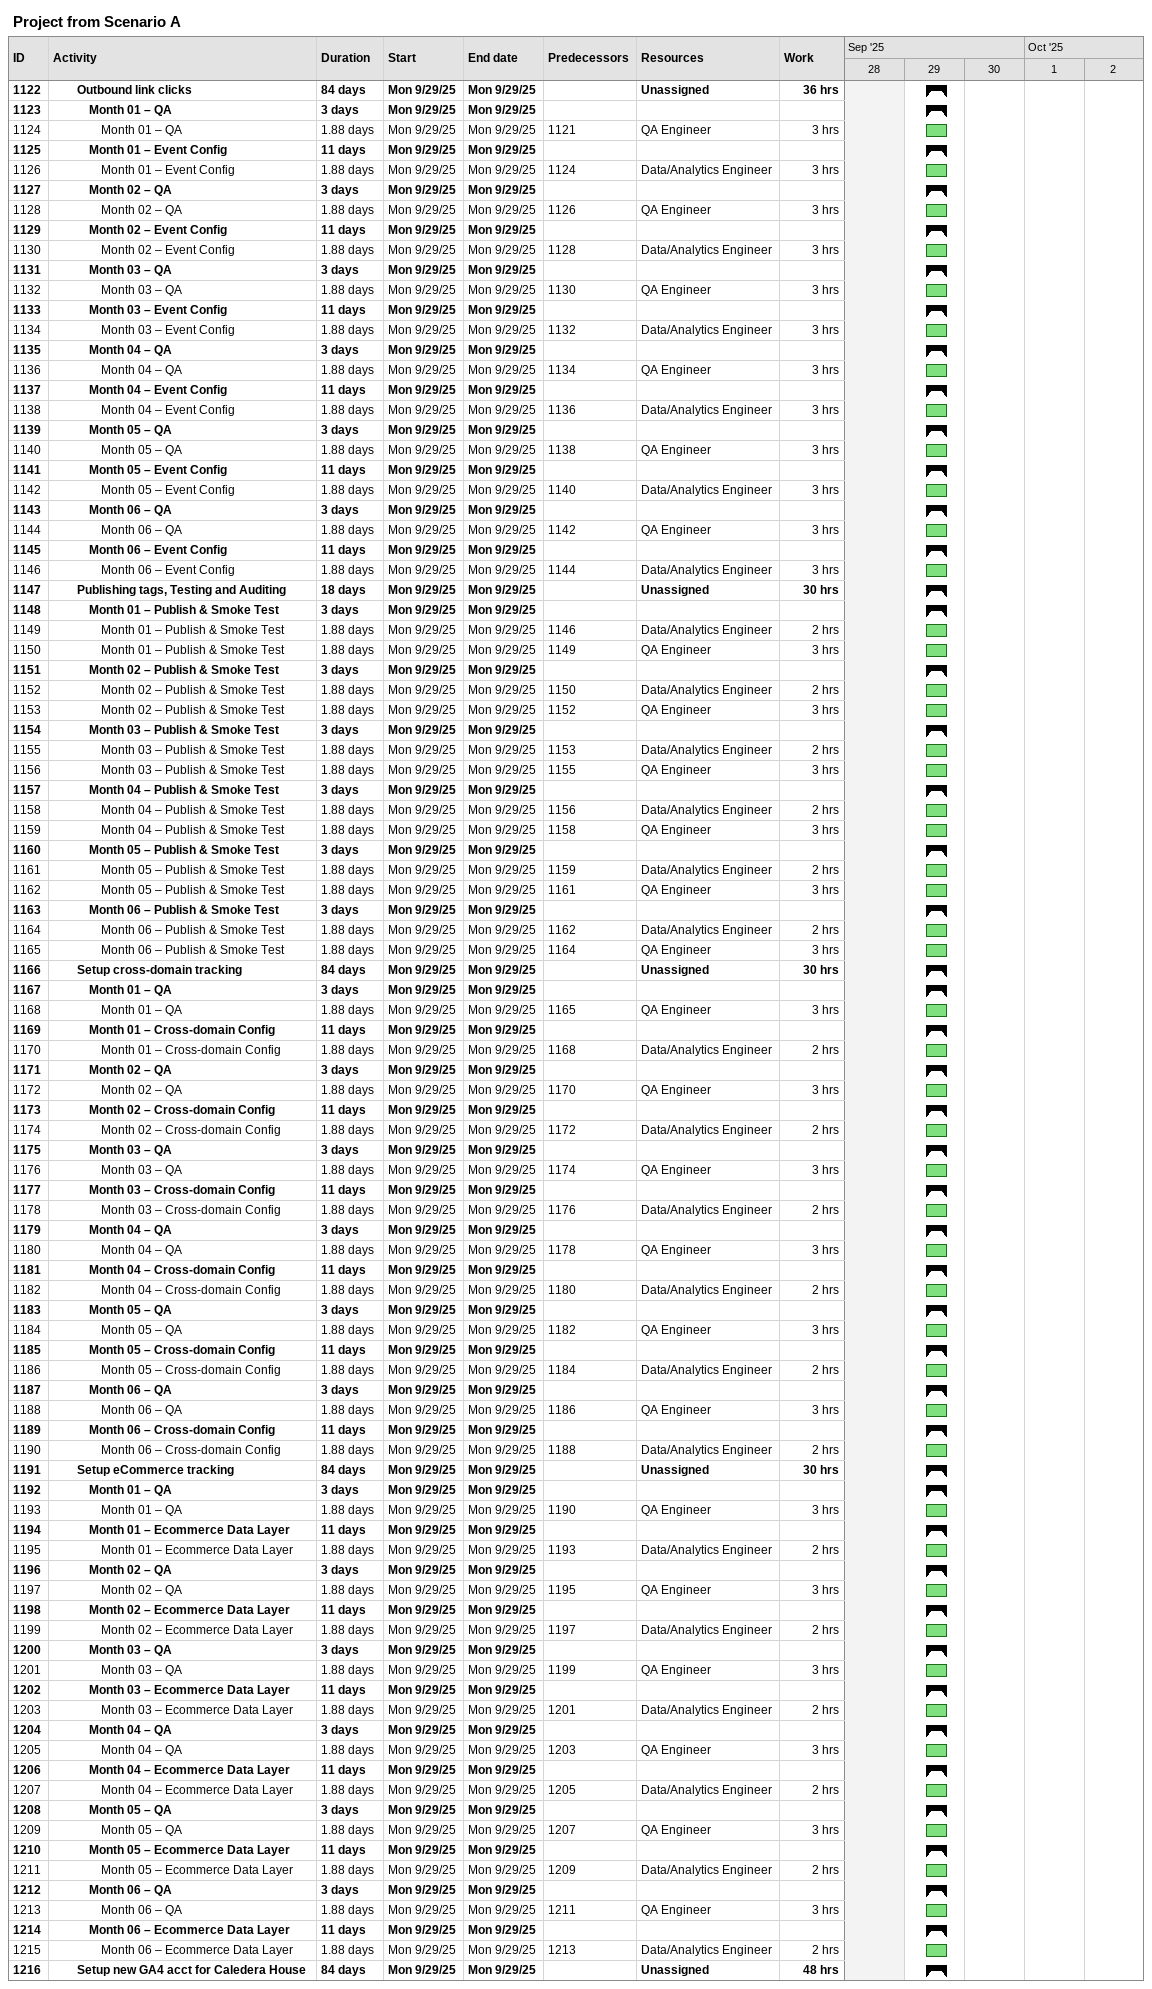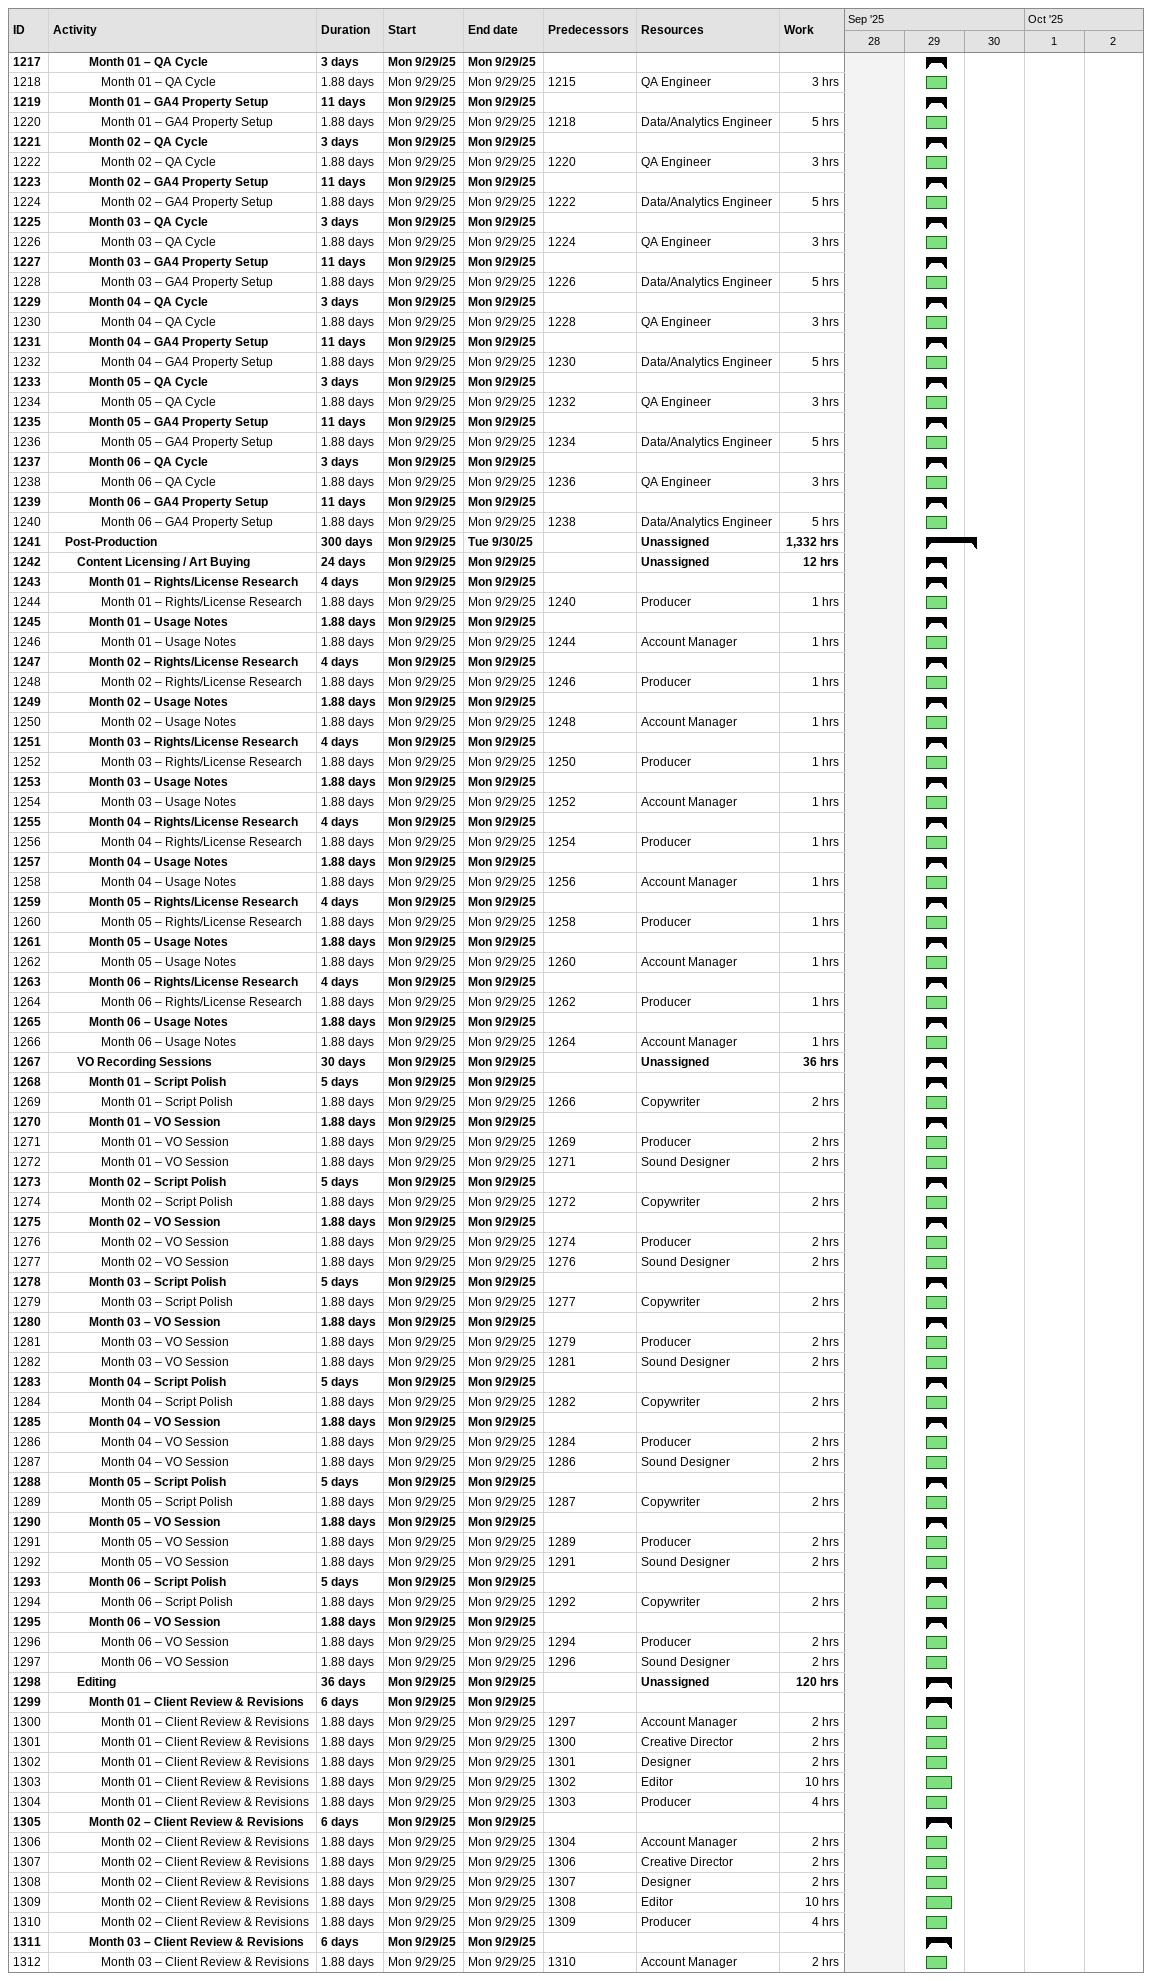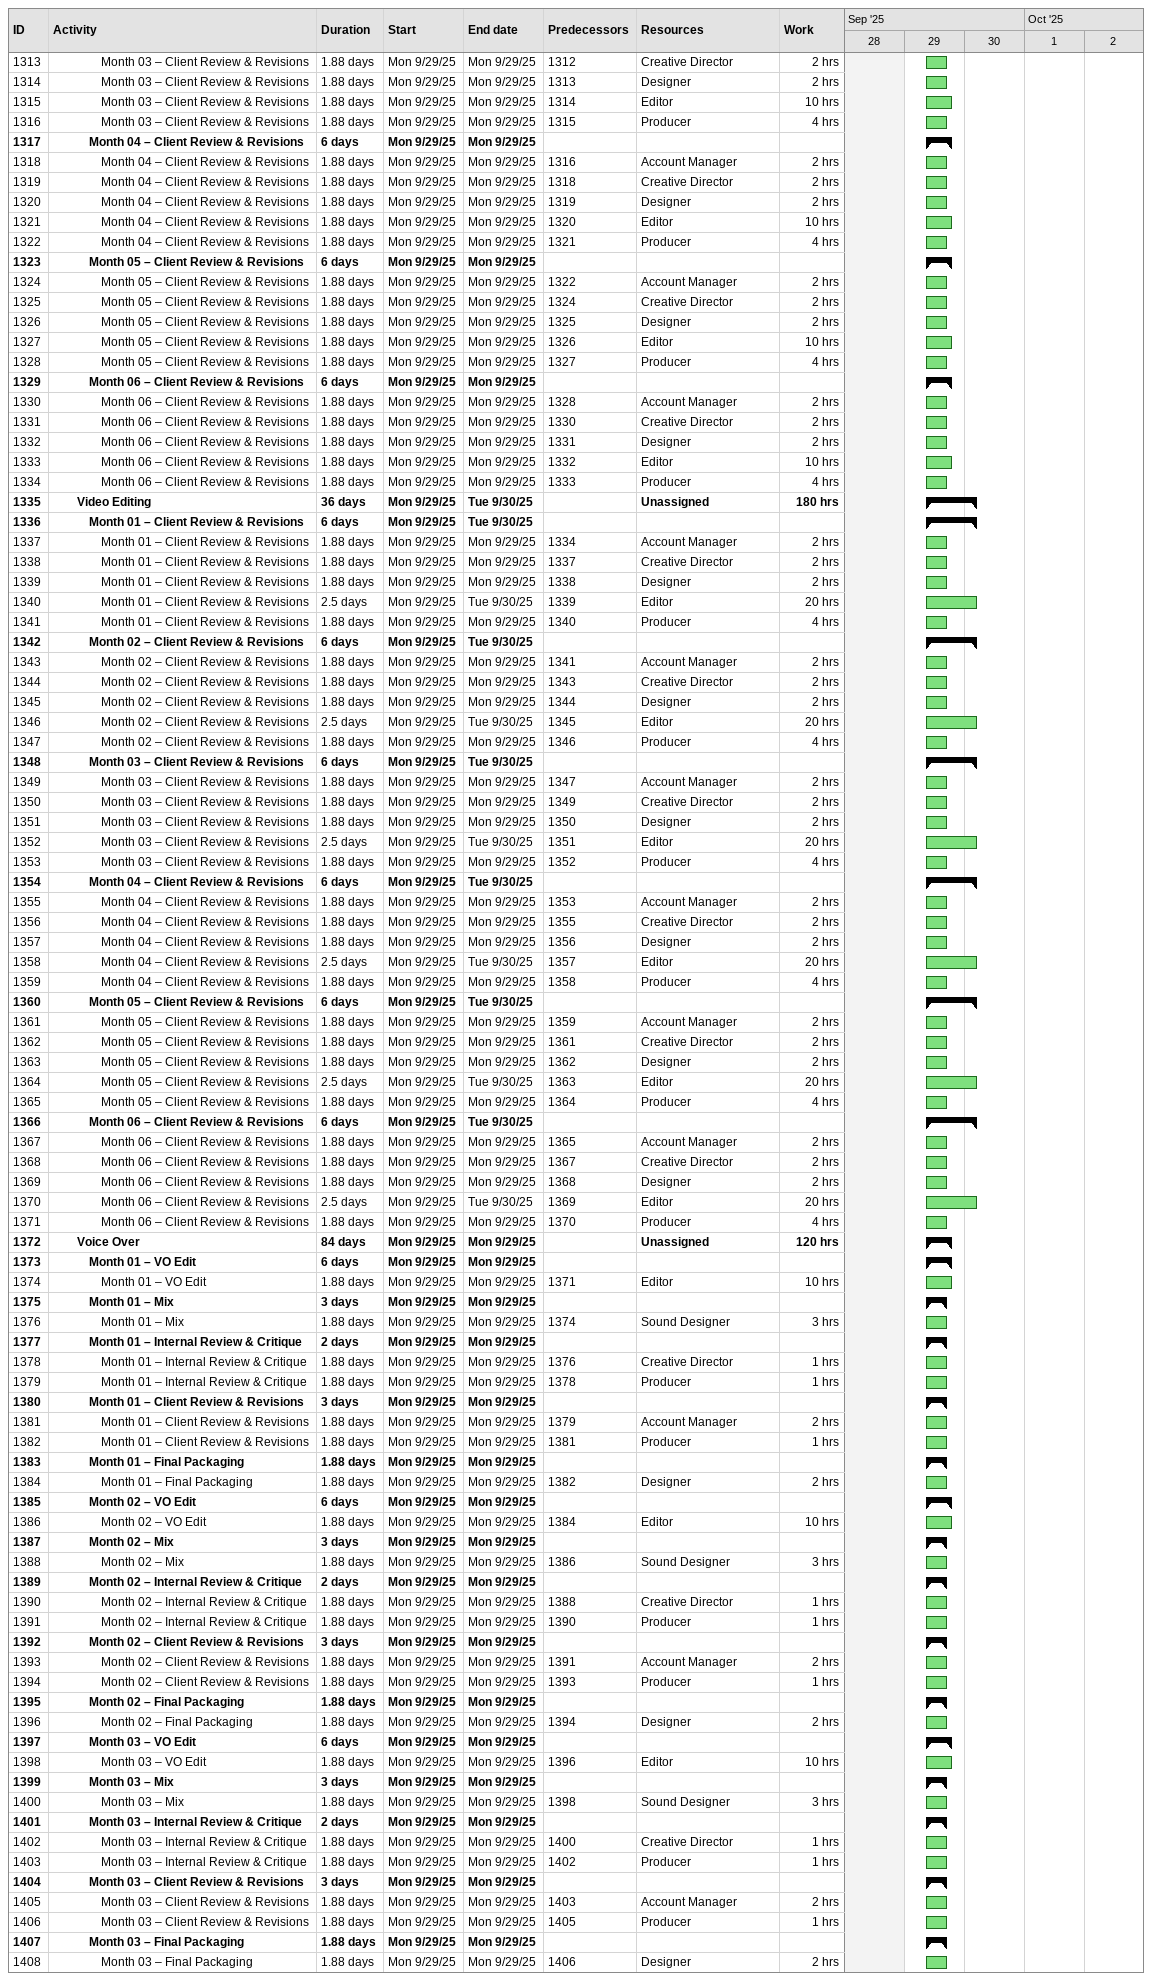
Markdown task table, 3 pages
Project from Scenario A

| ID | Level | Task | Duration | Start | Finish | Predecessors | Resources | Work (h) |
|---|---|---|---|---|---|---|---|---|
| 1122 | 3 | **Outbound link clicks** | 84d | 2025-09-29 | 2025-09-29 |  | Unassigned | 36 |
| 1123 | 4 | **Month 01 – QA** | 3d | 2025-09-29 | 2025-09-29 |  |  |  |
| 1124 | 5 | Month 01 – QA | 1.88d | 2025-09-29 | 2025-09-29 | 1121 | QA Engineer | 3 |
| 1125 | 4 | **Month 01 – Event Config** | 11d | 2025-09-29 | 2025-09-29 |  |  |  |
| 1126 | 5 | Month 01 – Event Config | 1.88d | 2025-09-29 | 2025-09-29 | 1124 | Data/Analytics Engineer | 3 |
| 1127 | 4 | **Month 02 – QA** | 3d | 2025-09-29 | 2025-09-29 |  |  |  |
| 1128 | 5 | Month 02 – QA | 1.88d | 2025-09-29 | 2025-09-29 | 1126 | QA Engineer | 3 |
| 1129 | 4 | **Month 02 – Event Config** | 11d | 2025-09-29 | 2025-09-29 |  |  |  |
| 1130 | 5 | Month 02 – Event Config | 1.88d | 2025-09-29 | 2025-09-29 | 1128 | Data/Analytics Engineer | 3 |
| 1131 | 4 | **Month 03 – QA** | 3d | 2025-09-29 | 2025-09-29 |  |  |  |
| 1132 | 5 | Month 03 – QA | 1.88d | 2025-09-29 | 2025-09-29 | 1130 | QA Engineer | 3 |
| 1133 | 4 | **Month 03 – Event Config** | 11d | 2025-09-29 | 2025-09-29 |  |  |  |
| 1134 | 5 | Month 03 – Event Config | 1.88d | 2025-09-29 | 2025-09-29 | 1132 | Data/Analytics Engineer | 3 |
| 1135 | 4 | **Month 04 – QA** | 3d | 2025-09-29 | 2025-09-29 |  |  |  |
| 1136 | 5 | Month 04 – QA | 1.88d | 2025-09-29 | 2025-09-29 | 1134 | QA Engineer | 3 |
| 1137 | 4 | **Month 04 – Event Config** | 11d | 2025-09-29 | 2025-09-29 |  |  |  |
| 1138 | 5 | Month 04 – Event Config | 1.88d | 2025-09-29 | 2025-09-29 | 1136 | Data/Analytics Engineer | 3 |
| 1139 | 4 | **Month 05 – QA** | 3d | 2025-09-29 | 2025-09-29 |  |  |  |
| 1140 | 5 | Month 05 – QA | 1.88d | 2025-09-29 | 2025-09-29 | 1138 | QA Engineer | 3 |
| 1141 | 4 | **Month 05 – Event Config** | 11d | 2025-09-29 | 2025-09-29 |  |  |  |
| 1142 | 5 | Month 05 – Event Config | 1.88d | 2025-09-29 | 2025-09-29 | 1140 | Data/Analytics Engineer | 3 |
| 1143 | 4 | **Month 06 – QA** | 3d | 2025-09-29 | 2025-09-29 |  |  |  |
| 1144 | 5 | Month 06 – QA | 1.88d | 2025-09-29 | 2025-09-29 | 1142 | QA Engineer | 3 |
| 1145 | 4 | **Month 06 – Event Config** | 11d | 2025-09-29 | 2025-09-29 |  |  |  |
| 1146 | 5 | Month 06 – Event Config | 1.88d | 2025-09-29 | 2025-09-29 | 1144 | Data/Analytics Engineer | 3 |
| 1147 | 3 | **Publishing tags, Testing and Auditing** | 18d | 2025-09-29 | 2025-09-29 |  | Unassigned | 30 |
| 1148 | 4 | **Month 01 – Publish & Smoke Test** | 3d | 2025-09-29 | 2025-09-29 |  |  |  |
| 1149 | 5 | Month 01 – Publish & Smoke Test | 1.88d | 2025-09-29 | 2025-09-29 | 1146 | Data/Analytics Engineer | 2 |
| 1150 | 5 | Month 01 – Publish & Smoke Test | 1.88d | 2025-09-29 | 2025-09-29 | 1149 | QA Engineer | 3 |
| 1151 | 4 | **Month 02 – Publish & Smoke Test** | 3d | 2025-09-29 | 2025-09-29 |  |  |  |
| 1152 | 5 | Month 02 – Publish & Smoke Test | 1.88d | 2025-09-29 | 2025-09-29 | 1150 | Data/Analytics Engineer | 2 |
| 1153 | 5 | Month 02 – Publish & Smoke Test | 1.88d | 2025-09-29 | 2025-09-29 | 1152 | QA Engineer | 3 |
| 1154 | 4 | **Month 03 – Publish & Smoke Test** | 3d | 2025-09-29 | 2025-09-29 |  |  |  |
| 1155 | 5 | Month 03 – Publish & Smoke Test | 1.88d | 2025-09-29 | 2025-09-29 | 1153 | Data/Analytics Engineer | 2 |
| 1156 | 5 | Month 03 – Publish & Smoke Test | 1.88d | 2025-09-29 | 2025-09-29 | 1155 | QA Engineer | 3 |
| 1157 | 4 | **Month 04 – Publish & Smoke Test** | 3d | 2025-09-29 | 2025-09-29 |  |  |  |
| 1158 | 5 | Month 04 – Publish & Smoke Test | 1.88d | 2025-09-29 | 2025-09-29 | 1156 | Data/Analytics Engineer | 2 |
| 1159 | 5 | Month 04 – Publish & Smoke Test | 1.88d | 2025-09-29 | 2025-09-29 | 1158 | QA Engineer | 3 |
| 1160 | 4 | **Month 05 – Publish & Smoke Test** | 3d | 2025-09-29 | 2025-09-29 |  |  |  |
| 1161 | 5 | Month 05 – Publish & Smoke Test | 1.88d | 2025-09-29 | 2025-09-29 | 1159 | Data/Analytics Engineer | 2 |
| 1162 | 5 | Month 05 – Publish & Smoke Test | 1.88d | 2025-09-29 | 2025-09-29 | 1161 | QA Engineer | 3 |
| 1163 | 4 | **Month 06 – Publish & Smoke Test** | 3d | 2025-09-29 | 2025-09-29 |  |  |  |
| 1164 | 5 | Month 06 – Publish & Smoke Test | 1.88d | 2025-09-29 | 2025-09-29 | 1162 | Data/Analytics Engineer | 2 |
| 1165 | 5 | Month 06 – Publish & Smoke Test | 1.88d | 2025-09-29 | 2025-09-29 | 1164 | QA Engineer | 3 |
| 1166 | 3 | **Setup cross-domain tracking** | 84d | 2025-09-29 | 2025-09-29 |  | Unassigned | 30 |
| 1167 | 4 | **Month 01 – QA** | 3d | 2025-09-29 | 2025-09-29 |  |  |  |
| 1168 | 5 | Month 01 – QA | 1.88d | 2025-09-29 | 2025-09-29 | 1165 | QA Engineer | 3 |
| 1169 | 4 | **Month 01 – Cross-domain Config** | 11d | 2025-09-29 | 2025-09-29 |  |  |  |
| 1170 | 5 | Month 01 – Cross-domain Config | 1.88d | 2025-09-29 | 2025-09-29 | 1168 | Data/Analytics Engineer | 2 |
| 1171 | 4 | **Month 02 – QA** | 3d | 2025-09-29 | 2025-09-29 |  |  |  |
| 1172 | 5 | Month 02 – QA | 1.88d | 2025-09-29 | 2025-09-29 | 1170 | QA Engineer | 3 |
| 1173 | 4 | **Month 02 – Cross-domain Config** | 11d | 2025-09-29 | 2025-09-29 |  |  |  |
| 1174 | 5 | Month 02 – Cross-domain Config | 1.88d | 2025-09-29 | 2025-09-29 | 1172 | Data/Analytics Engineer | 2 |
| 1175 | 4 | **Month 03 – QA** | 3d | 2025-09-29 | 2025-09-29 |  |  |  |
| 1176 | 5 | Month 03 – QA | 1.88d | 2025-09-29 | 2025-09-29 | 1174 | QA Engineer | 3 |
| 1177 | 4 | **Month 03 – Cross-domain Config** | 11d | 2025-09-29 | 2025-09-29 |  |  |  |
| 1178 | 5 | Month 03 – Cross-domain Config | 1.88d | 2025-09-29 | 2025-09-29 | 1176 | Data/Analytics Engineer | 2 |
| 1179 | 4 | **Month 04 – QA** | 3d | 2025-09-29 | 2025-09-29 |  |  |  |
| 1180 | 5 | Month 04 – QA | 1.88d | 2025-09-29 | 2025-09-29 | 1178 | QA Engineer | 3 |
| 1181 | 4 | **Month 04 – Cross-domain Config** | 11d | 2025-09-29 | 2025-09-29 |  |  |  |
| 1182 | 5 | Month 04 – Cross-domain Config | 1.88d | 2025-09-29 | 2025-09-29 | 1180 | Data/Analytics Engineer | 2 |
| 1183 | 4 | **Month 05 – QA** | 3d | 2025-09-29 | 2025-09-29 |  |  |  |
| 1184 | 5 | Month 05 – QA | 1.88d | 2025-09-29 | 2025-09-29 | 1182 | QA Engineer | 3 |
| 1185 | 4 | **Month 05 – Cross-domain Config** | 11d | 2025-09-29 | 2025-09-29 |  |  |  |
| 1186 | 5 | Month 05 – Cross-domain Config | 1.88d | 2025-09-29 | 2025-09-29 | 1184 | Data/Analytics Engineer | 2 |
| 1187 | 4 | **Month 06 – QA** | 3d | 2025-09-29 | 2025-09-29 |  |  |  |
| 1188 | 5 | Month 06 – QA | 1.88d | 2025-09-29 | 2025-09-29 | 1186 | QA Engineer | 3 |
| 1189 | 4 | **Month 06 – Cross-domain Config** | 11d | 2025-09-29 | 2025-09-29 |  |  |  |
| 1190 | 5 | Month 06 – Cross-domain Config | 1.88d | 2025-09-29 | 2025-09-29 | 1188 | Data/Analytics Engineer | 2 |
| 1191 | 3 | **Setup eCommerce tracking** | 84d | 2025-09-29 | 2025-09-29 |  | Unassigned | 30 |
| 1192 | 4 | **Month 01 – QA** | 3d | 2025-09-29 | 2025-09-29 |  |  |  |
| 1193 | 5 | Month 01 – QA | 1.88d | 2025-09-29 | 2025-09-29 | 1190 | QA Engineer | 3 |
| 1194 | 4 | **Month 01 – Ecommerce Data Layer** | 11d | 2025-09-29 | 2025-09-29 |  |  |  |
| 1195 | 5 | Month 01 – Ecommerce Data Layer | 1.88d | 2025-09-29 | 2025-09-29 | 1193 | Data/Analytics Engineer | 2 |
| 1196 | 4 | **Month 02 – QA** | 3d | 2025-09-29 | 2025-09-29 |  |  |  |
| 1197 | 5 | Month 02 – QA | 1.88d | 2025-09-29 | 2025-09-29 | 1195 | QA Engineer | 3 |
| 1198 | 4 | **Month 02 – Ecommerce Data Layer** | 11d | 2025-09-29 | 2025-09-29 |  |  |  |
| 1199 | 5 | Month 02 – Ecommerce Data Layer | 1.88d | 2025-09-29 | 2025-09-29 | 1197 | Data/Analytics Engineer | 2 |
| 1200 | 4 | **Month 03 – QA** | 3d | 2025-09-29 | 2025-09-29 |  |  |  |
| 1201 | 5 | Month 03 – QA | 1.88d | 2025-09-29 | 2025-09-29 | 1199 | QA Engineer | 3 |
| 1202 | 4 | **Month 03 – Ecommerce Data Layer** | 11d | 2025-09-29 | 2025-09-29 |  |  |  |
| 1203 | 5 | Month 03 – Ecommerce Data Layer | 1.88d | 2025-09-29 | 2025-09-29 | 1201 | Data/Analytics Engineer | 2 |
| 1204 | 4 | **Month 04 – QA** | 3d | 2025-09-29 | 2025-09-29 |  |  |  |
| 1205 | 5 | Month 04 – QA | 1.88d | 2025-09-29 | 2025-09-29 | 1203 | QA Engineer | 3 |
| 1206 | 4 | **Month 04 – Ecommerce Data Layer** | 11d | 2025-09-29 | 2025-09-29 |  |  |  |
| 1207 | 5 | Month 04 – Ecommerce Data Layer | 1.88d | 2025-09-29 | 2025-09-29 | 1205 | Data/Analytics Engineer | 2 |
| 1208 | 4 | **Month 05 – QA** | 3d | 2025-09-29 | 2025-09-29 |  |  |  |
| 1209 | 5 | Month 05 – QA | 1.88d | 2025-09-29 | 2025-09-29 | 1207 | QA Engineer | 3 |
| 1210 | 4 | **Month 05 – Ecommerce Data Layer** | 11d | 2025-09-29 | 2025-09-29 |  |  |  |
| 1211 | 5 | Month 05 – Ecommerce Data Layer | 1.88d | 2025-09-29 | 2025-09-29 | 1209 | Data/Analytics Engineer | 2 |
| 1212 | 4 | **Month 06 – QA** | 3d | 2025-09-29 | 2025-09-29 |  |  |  |
| 1213 | 5 | Month 06 – QA | 1.88d | 2025-09-29 | 2025-09-29 | 1211 | QA Engineer | 3 |
| 1214 | 4 | **Month 06 – Ecommerce Data Layer** | 11d | 2025-09-29 | 2025-09-29 |  |  |  |
| 1215 | 5 | Month 06 – Ecommerce Data Layer | 1.88d | 2025-09-29 | 2025-09-29 | 1213 | Data/Analytics Engineer | 2 |
| 1216 | 3 | **Setup new GA4 acct for Caledera House** | 84d | 2025-09-29 | 2025-09-29 |  | Unassigned | 48 |
| 1217 | 4 | **Month 01 – QA Cycle** | 3d | 2025-09-29 | 2025-09-29 |  |  |  |
| 1218 | 5 | Month 01 – QA Cycle | 1.88d | 2025-09-29 | 2025-09-29 | 1215 | QA Engineer | 3 |
| 1219 | 4 | **Month 01 – GA4 Property Setup** | 11d | 2025-09-29 | 2025-09-29 |  |  |  |
| 1220 | 5 | Month 01 – GA4 Property Setup | 1.88d | 2025-09-29 | 2025-09-29 | 1218 | Data/Analytics Engineer | 5 |
| 1221 | 4 | **Month 02 – QA Cycle** | 3d | 2025-09-29 | 2025-09-29 |  |  |  |
| 1222 | 5 | Month 02 – QA Cycle | 1.88d | 2025-09-29 | 2025-09-29 | 1220 | QA Engineer | 3 |
| 1223 | 4 | **Month 02 – GA4 Property Setup** | 11d | 2025-09-29 | 2025-09-29 |  |  |  |
| 1224 | 5 | Month 02 – GA4 Property Setup | 1.88d | 2025-09-29 | 2025-09-29 | 1222 | Data/Analytics Engineer | 5 |
| 1225 | 4 | **Month 03 – QA Cycle** | 3d | 2025-09-29 | 2025-09-29 |  |  |  |
| 1226 | 5 | Month 03 – QA Cycle | 1.88d | 2025-09-29 | 2025-09-29 | 1224 | QA Engineer | 3 |
| 1227 | 4 | **Month 03 – GA4 Property Setup** | 11d | 2025-09-29 | 2025-09-29 |  |  |  |
| 1228 | 5 | Month 03 – GA4 Property Setup | 1.88d | 2025-09-29 | 2025-09-29 | 1226 | Data/Analytics Engineer | 5 |
| 1229 | 4 | **Month 04 – QA Cycle** | 3d | 2025-09-29 | 2025-09-29 |  |  |  |
| 1230 | 5 | Month 04 – QA Cycle | 1.88d | 2025-09-29 | 2025-09-29 | 1228 | QA Engineer | 3 |
| 1231 | 4 | **Month 04 – GA4 Property Setup** | 11d | 2025-09-29 | 2025-09-29 |  |  |  |
| 1232 | 5 | Month 04 – GA4 Property Setup | 1.88d | 2025-09-29 | 2025-09-29 | 1230 | Data/Analytics Engineer | 5 |
| 1233 | 4 | **Month 05 – QA Cycle** | 3d | 2025-09-29 | 2025-09-29 |  |  |  |
| 1234 | 5 | Month 05 – QA Cycle | 1.88d | 2025-09-29 | 2025-09-29 | 1232 | QA Engineer | 3 |
| 1235 | 4 | **Month 05 – GA4 Property Setup** | 11d | 2025-09-29 | 2025-09-29 |  |  |  |
| 1236 | 5 | Month 05 – GA4 Property Setup | 1.88d | 2025-09-29 | 2025-09-29 | 1234 | Data/Analytics Engineer | 5 |
| 1237 | 4 | **Month 06 – QA Cycle** | 3d | 2025-09-29 | 2025-09-29 |  |  |  |
| 1238 | 5 | Month 06 – QA Cycle | 1.88d | 2025-09-29 | 2025-09-29 | 1236 | QA Engineer | 3 |
| 1239 | 4 | **Month 06 – GA4 Property Setup** | 11d | 2025-09-29 | 2025-09-29 |  |  |  |
| 1240 | 5 | Month 06 – GA4 Property Setup | 1.88d | 2025-09-29 | 2025-09-29 | 1238 | Data/Analytics Engineer | 5 |
| 1241 | 2 | **Post-Production** | 300d | 2025-09-29 | 2025-09-30 |  | Unassigned | 1332 |
| 1242 | 3 | **Content Licensing / Art Buying** | 24d | 2025-09-29 | 2025-09-29 |  | Unassigned | 12 |
| 1243 | 4 | **Month 01 – Rights/License Research** | 4d | 2025-09-29 | 2025-09-29 |  |  |  |
| 1244 | 5 | Month 01 – Rights/License Research | 1.88d | 2025-09-29 | 2025-09-29 | 1240 | Producer | 1 |
| 1245 | 4 | **Month 01 – Usage Notes** | 1.88d | 2025-09-29 | 2025-09-29 |  |  |  |
| 1246 | 5 | Month 01 – Usage Notes | 1.88d | 2025-09-29 | 2025-09-29 | 1244 | Account Manager | 1 |
| 1247 | 4 | **Month 02 – Rights/License Research** | 4d | 2025-09-29 | 2025-09-29 |  |  |  |
| 1248 | 5 | Month 02 – Rights/License Research | 1.88d | 2025-09-29 | 2025-09-29 | 1246 | Producer | 1 |
| 1249 | 4 | **Month 02 – Usage Notes** | 1.88d | 2025-09-29 | 2025-09-29 |  |  |  |
| 1250 | 5 | Month 02 – Usage Notes | 1.88d | 2025-09-29 | 2025-09-29 | 1248 | Account Manager | 1 |
| 1251 | 4 | **Month 03 – Rights/License Research** | 4d | 2025-09-29 | 2025-09-29 |  |  |  |
| 1252 | 5 | Month 03 – Rights/License Research | 1.88d | 2025-09-29 | 2025-09-29 | 1250 | Producer | 1 |
| 1253 | 4 | **Month 03 – Usage Notes** | 1.88d | 2025-09-29 | 2025-09-29 |  |  |  |
| 1254 | 5 | Month 03 – Usage Notes | 1.88d | 2025-09-29 | 2025-09-29 | 1252 | Account Manager | 1 |
| 1255 | 4 | **Month 04 – Rights/License Research** | 4d | 2025-09-29 | 2025-09-29 |  |  |  |
| 1256 | 5 | Month 04 – Rights/License Research | 1.88d | 2025-09-29 | 2025-09-29 | 1254 | Producer | 1 |
| 1257 | 4 | **Month 04 – Usage Notes** | 1.88d | 2025-09-29 | 2025-09-29 |  |  |  |
| 1258 | 5 | Month 04 – Usage Notes | 1.88d | 2025-09-29 | 2025-09-29 | 1256 | Account Manager | 1 |
| 1259 | 4 | **Month 05 – Rights/License Research** | 4d | 2025-09-29 | 2025-09-29 |  |  |  |
| 1260 | 5 | Month 05 – Rights/License Research | 1.88d | 2025-09-29 | 2025-09-29 | 1258 | Producer | 1 |
| 1261 | 4 | **Month 05 – Usage Notes** | 1.88d | 2025-09-29 | 2025-09-29 |  |  |  |
| 1262 | 5 | Month 05 – Usage Notes | 1.88d | 2025-09-29 | 2025-09-29 | 1260 | Account Manager | 1 |
| 1263 | 4 | **Month 06 – Rights/License Research** | 4d | 2025-09-29 | 2025-09-29 |  |  |  |
| 1264 | 5 | Month 06 – Rights/License Research | 1.88d | 2025-09-29 | 2025-09-29 | 1262 | Producer | 1 |
| 1265 | 4 | **Month 06 – Usage Notes** | 1.88d | 2025-09-29 | 2025-09-29 |  |  |  |
| 1266 | 5 | Month 06 – Usage Notes | 1.88d | 2025-09-29 | 2025-09-29 | 1264 | Account Manager | 1 |
| 1267 | 3 | **VO Recording Sessions** | 30d | 2025-09-29 | 2025-09-29 |  | Unassigned | 36 |
| 1268 | 4 | **Month 01 – Script Polish** | 5d | 2025-09-29 | 2025-09-29 |  |  |  |
| 1269 | 5 | Month 01 – Script Polish | 1.88d | 2025-09-29 | 2025-09-29 | 1266 | Copywriter | 2 |
| 1270 | 4 | **Month 01 – VO Session** | 1.88d | 2025-09-29 | 2025-09-29 |  |  |  |
| 1271 | 5 | Month 01 – VO Session | 1.88d | 2025-09-29 | 2025-09-29 | 1269 | Producer | 2 |
| 1272 | 5 | Month 01 – VO Session | 1.88d | 2025-09-29 | 2025-09-29 | 1271 | Sound Designer | 2 |
| 1273 | 4 | **Month 02 – Script Polish** | 5d | 2025-09-29 | 2025-09-29 |  |  |  |
| 1274 | 5 | Month 02 – Script Polish | 1.88d | 2025-09-29 | 2025-09-29 | 1272 | Copywriter | 2 |
| 1275 | 4 | **Month 02 – VO Session** | 1.88d | 2025-09-29 | 2025-09-29 |  |  |  |
| 1276 | 5 | Month 02 – VO Session | 1.88d | 2025-09-29 | 2025-09-29 | 1274 | Producer | 2 |
| 1277 | 5 | Month 02 – VO Session | 1.88d | 2025-09-29 | 2025-09-29 | 1276 | Sound Designer | 2 |
| 1278 | 4 | **Month 03 – Script Polish** | 5d | 2025-09-29 | 2025-09-29 |  |  |  |
| 1279 | 5 | Month 03 – Script Polish | 1.88d | 2025-09-29 | 2025-09-29 | 1277 | Copywriter | 2 |
| 1280 | 4 | **Month 03 – VO Session** | 1.88d | 2025-09-29 | 2025-09-29 |  |  |  |
| 1281 | 5 | Month 03 – VO Session | 1.88d | 2025-09-29 | 2025-09-29 | 1279 | Producer | 2 |
| 1282 | 5 | Month 03 – VO Session | 1.88d | 2025-09-29 | 2025-09-29 | 1281 | Sound Designer | 2 |
| 1283 | 4 | **Month 04 – Script Polish** | 5d | 2025-09-29 | 2025-09-29 |  |  |  |
| 1284 | 5 | Month 04 – Script Polish | 1.88d | 2025-09-29 | 2025-09-29 | 1282 | Copywriter | 2 |
| 1285 | 4 | **Month 04 – VO Session** | 1.88d | 2025-09-29 | 2025-09-29 |  |  |  |
| 1286 | 5 | Month 04 – VO Session | 1.88d | 2025-09-29 | 2025-09-29 | 1284 | Producer | 2 |
| 1287 | 5 | Month 04 – VO Session | 1.88d | 2025-09-29 | 2025-09-29 | 1286 | Sound Designer | 2 |
| 1288 | 4 | **Month 05 – Script Polish** | 5d | 2025-09-29 | 2025-09-29 |  |  |  |
| 1289 | 5 | Month 05 – Script Polish | 1.88d | 2025-09-29 | 2025-09-29 | 1287 | Copywriter | 2 |
| 1290 | 4 | **Month 05 – VO Session** | 1.88d | 2025-09-29 | 2025-09-29 |  |  |  |
| 1291 | 5 | Month 05 – VO Session | 1.88d | 2025-09-29 | 2025-09-29 | 1289 | Producer | 2 |
| 1292 | 5 | Month 05 – VO Session | 1.88d | 2025-09-29 | 2025-09-29 | 1291 | Sound Designer | 2 |
| 1293 | 4 | **Month 06 – Script Polish** | 5d | 2025-09-29 | 2025-09-29 |  |  |  |
| 1294 | 5 | Month 06 – Script Polish | 1.88d | 2025-09-29 | 2025-09-29 | 1292 | Copywriter | 2 |
| 1295 | 4 | **Month 06 – VO Session** | 1.88d | 2025-09-29 | 2025-09-29 |  |  |  |
| 1296 | 5 | Month 06 – VO Session | 1.88d | 2025-09-29 | 2025-09-29 | 1294 | Producer | 2 |
| 1297 | 5 | Month 06 – VO Session | 1.88d | 2025-09-29 | 2025-09-29 | 1296 | Sound Designer | 2 |
| 1298 | 3 | **Editing** | 36d | 2025-09-29 | 2025-09-29 |  | Unassigned | 120 |
| 1299 | 4 | **Month 01 – Client Review & Revisions** | 6d | 2025-09-29 | 2025-09-29 |  |  |  |
| 1300 | 5 | Month 01 – Client Review & Revisions | 1.88d | 2025-09-29 | 2025-09-29 | 1297 | Account Manager | 2 |
| 1301 | 5 | Month 01 – Client Review & Revisions | 1.88d | 2025-09-29 | 2025-09-29 | 1300 | Creative Director | 2 |
| 1302 | 5 | Month 01 – Client Review & Revisions | 1.88d | 2025-09-29 | 2025-09-29 | 1301 | Designer | 2 |
| 1303 | 5 | Month 01 – Client Review & Revisions | 1.88d | 2025-09-29 | 2025-09-29 | 1302 | Editor | 10 |
| 1304 | 5 | Month 01 – Client Review & Revisions | 1.88d | 2025-09-29 | 2025-09-29 | 1303 | Producer | 4 |
| 1305 | 4 | **Month 02 – Client Review & Revisions** | 6d | 2025-09-29 | 2025-09-29 |  |  |  |
| 1306 | 5 | Month 02 – Client Review & Revisions | 1.88d | 2025-09-29 | 2025-09-29 | 1304 | Account Manager | 2 |
| 1307 | 5 | Month 02 – Client Review & Revisions | 1.88d | 2025-09-29 | 2025-09-29 | 1306 | Creative Director | 2 |
| 1308 | 5 | Month 02 – Client Review & Revisions | 1.88d | 2025-09-29 | 2025-09-29 | 1307 | Designer | 2 |
| 1309 | 5 | Month 02 – Client Review & Revisions | 1.88d | 2025-09-29 | 2025-09-29 | 1308 | Editor | 10 |
| 1310 | 5 | Month 02 – Client Review & Revisions | 1.88d | 2025-09-29 | 2025-09-29 | 1309 | Producer | 4 |
| 1311 | 4 | **Month 03 – Client Review & Revisions** | 6d | 2025-09-29 | 2025-09-29 |  |  |  |
| 1312 | 5 | Month 03 – Client Review & Revisions | 1.88d | 2025-09-29 | 2025-09-29 | 1310 | Account Manager | 2 |
| 1313 | 5 | Month 03 – Client Review & Revisions | 1.88d | 2025-09-29 | 2025-09-29 | 1312 | Creative Director | 2 |
| 1314 | 5 | Month 03 – Client Review & Revisions | 1.88d | 2025-09-29 | 2025-09-29 | 1313 | Designer | 2 |
| 1315 | 5 | Month 03 – Client Review & Revisions | 1.88d | 2025-09-29 | 2025-09-29 | 1314 | Editor | 10 |
| 1316 | 5 | Month 03 – Client Review & Revisions | 1.88d | 2025-09-29 | 2025-09-29 | 1315 | Producer | 4 |
| 1317 | 4 | **Month 04 – Client Review & Revisions** | 6d | 2025-09-29 | 2025-09-29 |  |  |  |
| 1318 | 5 | Month 04 – Client Review & Revisions | 1.88d | 2025-09-29 | 2025-09-29 | 1316 | Account Manager | 2 |
| 1319 | 5 | Month 04 – Client Review & Revisions | 1.88d | 2025-09-29 | 2025-09-29 | 1318 | Creative Director | 2 |
| 1320 | 5 | Month 04 – Client Review & Revisions | 1.88d | 2025-09-29 | 2025-09-29 | 1319 | Designer | 2 |
| 1321 | 5 | Month 04 – Client Review & Revisions | 1.88d | 2025-09-29 | 2025-09-29 | 1320 | Editor | 10 |
| 1322 | 5 | Month 04 – Client Review & Revisions | 1.88d | 2025-09-29 | 2025-09-29 | 1321 | Producer | 4 |
| 1323 | 4 | **Month 05 – Client Review & Revisions** | 6d | 2025-09-29 | 2025-09-29 |  |  |  |
| 1324 | 5 | Month 05 – Client Review & Revisions | 1.88d | 2025-09-29 | 2025-09-29 | 1322 | Account Manager | 2 |
| 1325 | 5 | Month 05 – Client Review & Revisions | 1.88d | 2025-09-29 | 2025-09-29 | 1324 | Creative Director | 2 |
| 1326 | 5 | Month 05 – Client Review & Revisions | 1.88d | 2025-09-29 | 2025-09-29 | 1325 | Designer | 2 |
| 1327 | 5 | Month 05 – Client Review & Revisions | 1.88d | 2025-09-29 | 2025-09-29 | 1326 | Editor | 10 |
| 1328 | 5 | Month 05 – Client Review & Revisions | 1.88d | 2025-09-29 | 2025-09-29 | 1327 | Producer | 4 |
| 1329 | 4 | **Month 06 – Client Review & Revisions** | 6d | 2025-09-29 | 2025-09-29 |  |  |  |
| 1330 | 5 | Month 06 – Client Review & Revisions | 1.88d | 2025-09-29 | 2025-09-29 | 1328 | Account Manager | 2 |
| 1331 | 5 | Month 06 – Client Review & Revisions | 1.88d | 2025-09-29 | 2025-09-29 | 1330 | Creative Director | 2 |
| 1332 | 5 | Month 06 – Client Review & Revisions | 1.88d | 2025-09-29 | 2025-09-29 | 1331 | Designer | 2 |
| 1333 | 5 | Month 06 – Client Review & Revisions | 1.88d | 2025-09-29 | 2025-09-29 | 1332 | Editor | 10 |
| 1334 | 5 | Month 06 – Client Review & Revisions | 1.88d | 2025-09-29 | 2025-09-29 | 1333 | Producer | 4 |
| 1335 | 3 | **Video Editing** | 36d | 2025-09-29 | 2025-09-30 |  | Unassigned | 180 |
| 1336 | 4 | **Month 01 – Client Review & Revisions** | 6d | 2025-09-29 | 2025-09-30 |  |  |  |
| 1337 | 5 | Month 01 – Client Review & Revisions | 1.88d | 2025-09-29 | 2025-09-29 | 1334 | Account Manager | 2 |
| 1338 | 5 | Month 01 – Client Review & Revisions | 1.88d | 2025-09-29 | 2025-09-29 | 1337 | Creative Director | 2 |
| 1339 | 5 | Month 01 – Client Review & Revisions | 1.88d | 2025-09-29 | 2025-09-29 | 1338 | Designer | 2 |
| 1340 | 5 | Month 01 – Client Review & Revisions | 2.5d | 2025-09-29 | 2025-09-30 | 1339 | Editor | 20 |
| 1341 | 5 | Month 01 – Client Review & Revisions | 1.88d | 2025-09-29 | 2025-09-29 | 1340 | Producer | 4 |
| 1342 | 4 | **Month 02 – Client Review & Revisions** | 6d | 2025-09-29 | 2025-09-30 |  |  |  |
| 1343 | 5 | Month 02 – Client Review & Revisions | 1.88d | 2025-09-29 | 2025-09-29 | 1341 | Account Manager | 2 |
| 1344 | 5 | Month 02 – Client Review & Revisions | 1.88d | 2025-09-29 | 2025-09-29 | 1343 | Creative Director | 2 |
| 1345 | 5 | Month 02 – Client Review & Revisions | 1.88d | 2025-09-29 | 2025-09-29 | 1344 | Designer | 2 |
| 1346 | 5 | Month 02 – Client Review & Revisions | 2.5d | 2025-09-29 | 2025-09-30 | 1345 | Editor | 20 |
| 1347 | 5 | Month 02 – Client Review & Revisions | 1.88d | 2025-09-29 | 2025-09-29 | 1346 | Producer | 4 |
| 1348 | 4 | **Month 03 – Client Review & Revisions** | 6d | 2025-09-29 | 2025-09-30 |  |  |  |
| 1349 | 5 | Month 03 – Client Review & Revisions | 1.88d | 2025-09-29 | 2025-09-29 | 1347 | Account Manager | 2 |
| 1350 | 5 | Month 03 – Client Review & Revisions | 1.88d | 2025-09-29 | 2025-09-29 | 1349 | Creative Director | 2 |
| 1351 | 5 | Month 03 – Client Review & Revisions | 1.88d | 2025-09-29 | 2025-09-29 | 1350 | Designer | 2 |
| 1352 | 5 | Month 03 – Client Review & Revisions | 2.5d | 2025-09-29 | 2025-09-30 | 1351 | Editor | 20 |
| 1353 | 5 | Month 03 – Client Review & Revisions | 1.88d | 2025-09-29 | 2025-09-29 | 1352 | Producer | 4 |
| 1354 | 4 | **Month 04 – Client Review & Revisions** | 6d | 2025-09-29 | 2025-09-30 |  |  |  |
| 1355 | 5 | Month 04 – Client Review & Revisions | 1.88d | 2025-09-29 | 2025-09-29 | 1353 | Account Manager | 2 |
| 1356 | 5 | Month 04 – Client Review & Revisions | 1.88d | 2025-09-29 | 2025-09-29 | 1355 | Creative Director | 2 |
| 1357 | 5 | Month 04 – Client Review & Revisions | 1.88d | 2025-09-29 | 2025-09-29 | 1356 | Designer | 2 |
| 1358 | 5 | Month 04 – Client Review & Revisions | 2.5d | 2025-09-29 | 2025-09-30 | 1357 | Editor | 20 |
| 1359 | 5 | Month 04 – Client Review & Revisions | 1.88d | 2025-09-29 | 2025-09-29 | 1358 | Producer | 4 |
| 1360 | 4 | **Month 05 – Client Review & Revisions** | 6d | 2025-09-29 | 2025-09-30 |  |  |  |
| 1361 | 5 | Month 05 – Client Review & Revisions | 1.88d | 2025-09-29 | 2025-09-29 | 1359 | Account Manager | 2 |
| 1362 | 5 | Month 05 – Client Review & Revisions | 1.88d | 2025-09-29 | 2025-09-29 | 1361 | Creative Director | 2 |
| 1363 | 5 | Month 05 – Client Review & Revisions | 1.88d | 2025-09-29 | 2025-09-29 | 1362 | Designer | 2 |
| 1364 | 5 | Month 05 – Client Review & Revisions | 2.5d | 2025-09-29 | 2025-09-30 | 1363 | Editor | 20 |
| 1365 | 5 | Month 05 – Client Review & Revisions | 1.88d | 2025-09-29 | 2025-09-29 | 1364 | Producer | 4 |
| 1366 | 4 | **Month 06 – Client Review & Revisions** | 6d | 2025-09-29 | 2025-09-30 |  |  |  |
| 1367 | 5 | Month 06 – Client Review & Revisions | 1.88d | 2025-09-29 | 2025-09-29 | 1365 | Account Manager | 2 |
| 1368 | 5 | Month 06 – Client Review & Revisions | 1.88d | 2025-09-29 | 2025-09-29 | 1367 | Creative Director | 2 |
| 1369 | 5 | Month 06 – Client Review & Revisions | 1.88d | 2025-09-29 | 2025-09-29 | 1368 | Designer | 2 |
| 1370 | 5 | Month 06 – Client Review & Revisions | 2.5d | 2025-09-29 | 2025-09-30 | 1369 | Editor | 20 |
| 1371 | 5 | Month 06 – Client Review & Revisions | 1.88d | 2025-09-29 | 2025-09-29 | 1370 | Producer | 4 |
| 1372 | 3 | **Voice Over** | 84d | 2025-09-29 | 2025-09-29 |  | Unassigned | 120 |
| 1373 | 4 | **Month 01 – VO Edit** | 6d | 2025-09-29 | 2025-09-29 |  |  |  |
| 1374 | 5 | Month 01 – VO Edit | 1.88d | 2025-09-29 | 2025-09-29 | 1371 | Editor | 10 |
| 1375 | 4 | **Month 01 – Mix** | 3d | 2025-09-29 | 2025-09-29 |  |  |  |
| 1376 | 5 | Month 01 – Mix | 1.88d | 2025-09-29 | 2025-09-29 | 1374 | Sound Designer | 3 |
| 1377 | 4 | **Month 01 – Internal Review & Critique** | 2d | 2025-09-29 | 2025-09-29 |  |  |  |
| 1378 | 5 | Month 01 – Internal Review & Critique | 1.88d | 2025-09-29 | 2025-09-29 | 1376 | Creative Director | 1 |
| 1379 | 5 | Month 01 – Internal Review & Critique | 1.88d | 2025-09-29 | 2025-09-29 | 1378 | Producer | 1 |
| 1380 | 4 | **Month 01 – Client Review & Revisions** | 3d | 2025-09-29 | 2025-09-29 |  |  |  |
| 1381 | 5 | Month 01 – Client Review & Revisions | 1.88d | 2025-09-29 | 2025-09-29 | 1379 | Account Manager | 2 |
| 1382 | 5 | Month 01 – Client Review & Revisions | 1.88d | 2025-09-29 | 2025-09-29 | 1381 | Producer | 1 |
| 1383 | 4 | **Month 01 – Final Packaging** | 1.88d | 2025-09-29 | 2025-09-29 |  |  |  |
| 1384 | 5 | Month 01 – Final Packaging | 1.88d | 2025-09-29 | 2025-09-29 | 1382 | Designer | 2 |
| 1385 | 4 | **Month 02 – VO Edit** | 6d | 2025-09-29 | 2025-09-29 |  |  |  |
| 1386 | 5 | Month 02 – VO Edit | 1.88d | 2025-09-29 | 2025-09-29 | 1384 | Editor | 10 |
| 1387 | 4 | **Month 02 – Mix** | 3d | 2025-09-29 | 2025-09-29 |  |  |  |
| 1388 | 5 | Month 02 – Mix | 1.88d | 2025-09-29 | 2025-09-29 | 1386 | Sound Designer | 3 |
| 1389 | 4 | **Month 02 – Internal Review & Critique** | 2d | 2025-09-29 | 2025-09-29 |  |  |  |
| 1390 | 5 | Month 02 – Internal Review & Critique | 1.88d | 2025-09-29 | 2025-09-29 | 1388 | Creative Director | 1 |
| 1391 | 5 | Month 02 – Internal Review & Critique | 1.88d | 2025-09-29 | 2025-09-29 | 1390 | Producer | 1 |
| 1392 | 4 | **Month 02 – Client Review & Revisions** | 3d | 2025-09-29 | 2025-09-29 |  |  |  |
| 1393 | 5 | Month 02 – Client Review & Revisions | 1.88d | 2025-09-29 | 2025-09-29 | 1391 | Account Manager | 2 |
| 1394 | 5 | Month 02 – Client Review & Revisions | 1.88d | 2025-09-29 | 2025-09-29 | 1393 | Producer | 1 |
| 1395 | 4 | **Month 02 – Final Packaging** | 1.88d | 2025-09-29 | 2025-09-29 |  |  |  |
| 1396 | 5 | Month 02 – Final Packaging | 1.88d | 2025-09-29 | 2025-09-29 | 1394 | Designer | 2 |
| 1397 | 4 | **Month 03 – VO Edit** | 6d | 2025-09-29 | 2025-09-29 |  |  |  |
| 1398 | 5 | Month 03 – VO Edit | 1.88d | 2025-09-29 | 2025-09-29 | 1396 | Editor | 10 |
| 1399 | 4 | **Month 03 – Mix** | 3d | 2025-09-29 | 2025-09-29 |  |  |  |
| 1400 | 5 | Month 03 – Mix | 1.88d | 2025-09-29 | 2025-09-29 | 1398 | Sound Designer | 3 |
| 1401 | 4 | **Month 03 – Internal Review & Critique** | 2d | 2025-09-29 | 2025-09-29 |  |  |  |
| 1402 | 5 | Month 03 – Internal Review & Critique | 1.88d | 2025-09-29 | 2025-09-29 | 1400 | Creative Director | 1 |
| 1403 | 5 | Month 03 – Internal Review & Critique | 1.88d | 2025-09-29 | 2025-09-29 | 1402 | Producer | 1 |
| 1404 | 4 | **Month 03 – Client Review & Revisions** | 3d | 2025-09-29 | 2025-09-29 |  |  |  |
| 1405 | 5 | Month 03 – Client Review & Revisions | 1.88d | 2025-09-29 | 2025-09-29 | 1403 | Account Manager | 2 |
| 1406 | 5 | Month 03 – Client Review & Revisions | 1.88d | 2025-09-29 | 2025-09-29 | 1405 | Producer | 1 |
| 1407 | 4 | **Month 03 – Final Packaging** | 1.88d | 2025-09-29 | 2025-09-29 |  |  |  |
| 1408 | 5 | Month 03 – Final Packaging | 1.88d | 2025-09-29 | 2025-09-29 | 1406 | Designer | 2 |
